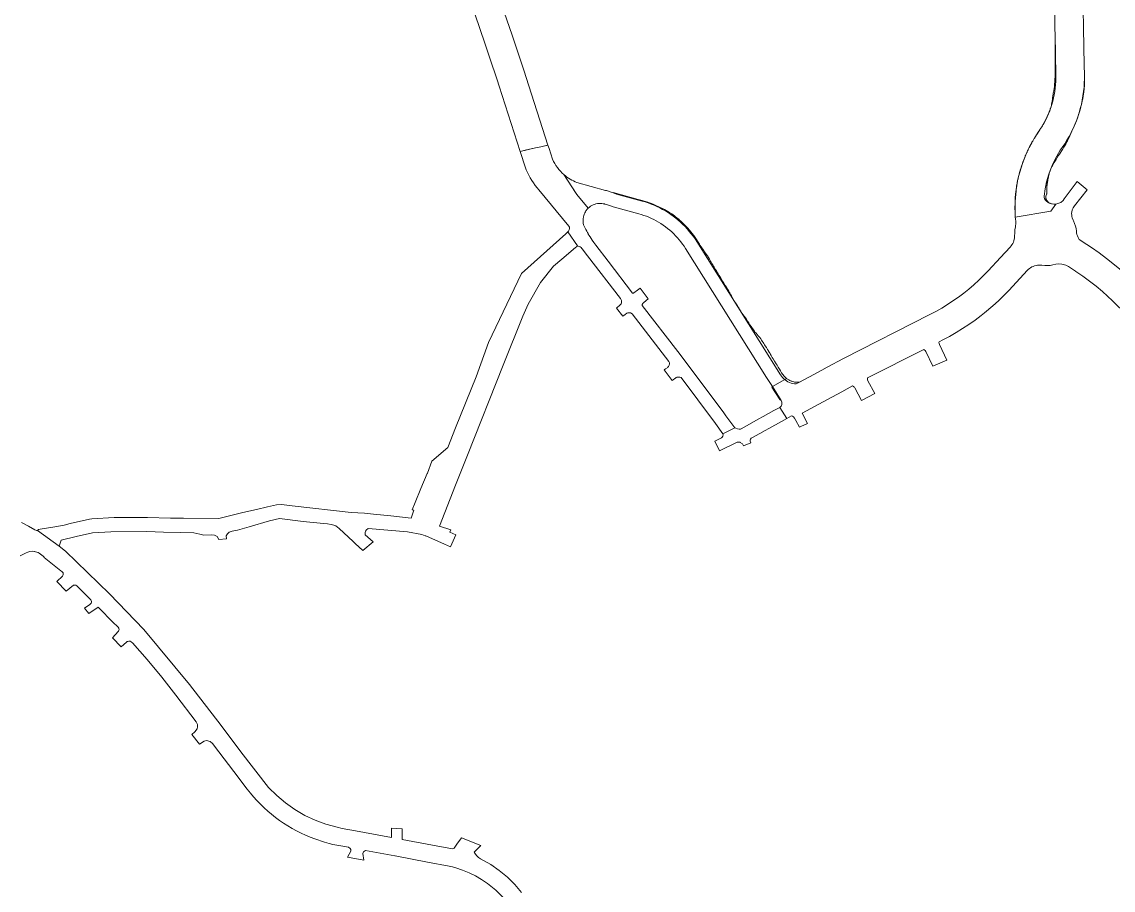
# Model space of a CAD drawing. Header units: inches. Extents: x 704148 to 723432, y 7075344 to 7101810.
# Drawn here: x 719600 to 720598, y 7084511 to 7085304 of the extents above; entities that cross this region are included whole.
import ezdxf

# ---------------------------------------------------------------- set-up
doc = ezdxf.new("R2010")
doc.units = ezdxf.units.IN
doc.header["$MEASUREMENT"] = 0
doc.layers.add('gisdb.gisadmin', color=7, linetype='Continuous', lineweight=9, true_color=0xccf5fc)

msp = doc.modelspace()

# ---------------------------------------------------------------- linework, layer by layer
at = {"layer": 'gisdb.gisadmin'}
for points in [[(720570.4107, 7085315.9208), (720570.7374, 7085299.1021), (720571.4064, 7085264.6587), (720571.5665, 7085256.4174), (720571.5672, 7085255.4948), (720571.5684, 7085255.4846), (720571.5743, 7085252.4762), (720571.4446, 7085248.5372), (720571.1777, 7085244.6051), (720570.7738, 7085240.6847), (720570.2335, 7085236.7807), (720569.5573, 7085232.898), (720568.7462, 7085229.0412), (720567.8011, 7085225.2151), (720566.7231, 7085221.4242), (720565.5135, 7085217.6732), (720564.1739, 7085213.9667), (720562.7059, 7085210.3092), (720561.1112, 7085206.7051), (720559.3918, 7085203.1587), (720557.5497, 7085199.6745), (720555.5873, 7085196.2567), (720553.5069, 7085192.9094), (720551.311, 7085189.6366), (720549.5429, 7085187.0067), (720547.8626, 7085184.3199), (720546.2718, 7085181.5791), (720544.7724, 7085178.7872), (720543.366, 7085175.9474), (720542.054, 7085173.0628), (720540.838, 7085170.1363), (720539.8376, 7085167.4852), (720539.7939, 7085167.3788), (720539.7764, 7085167.323), (720539.7192, 7085167.1714), (720538.6989, 7085164.1711), (720537.7782, 7085161.1388), (720536.958, 7085158.0778), (720536.2394, 7085154.9914), (720535.623, 7085151.8829), (720534.6666, 7085145.2166), (720534.683, 7085144.0693), (720535.1643, 7085142.5816), (720535.5294, 7085142.0309), (720535.5895, 7085141.9403), (720535.633, 7085141.8747), (720535.7419, 7085141.722), (720535.8559, 7085141.5732), (720535.9749, 7085141.4284), (720536.0988, 7085141.2877), (720536.3562, 7085141.0147), (720536.359, 7085141.012), (720536.7768, 7085140.5686), (720538.5233, 7085139.3107), (720540.2431, 7085138.4807), (720542.081, 7085137.9619), (720543.5046, 7085137.8183), (720543.5051, 7085137.8182), (720543.5053, 7085137.8182), (720544.4579, 7085137.8055), (720544.458, 7085137.8055), (720544.7573, 7085137.8277), (720545.4084, 7085137.8759), (720540.733, 7085131.4084), (720508.396, 7085126.059), (720508.2641, 7085128.4796), (720508.2152, 7085129.3771), (720508.1417, 7085138.4921), (720508.1877, 7085139.459), (720508.221, 7085140.1589), (720509.0642, 7085150.1091), (720509.1544, 7085150.8865), (720509.7721, 7085154.9871), (720510.5288, 7085159.0643), (720511.4237, 7085163.1135), (720512.4556, 7085167.1299), (720513.6234, 7085171.1089), (720514.9258, 7085175.0459), (720516.3612, 7085178.9364), (720517.9281, 7085182.7758), (720519.6245, 7085186.5598), (720521.4485, 7085190.2839), (720523.398, 7085193.9439), (720525.3834, 7085197.384), (720525.5404, 7085197.6471), (720525.9029, 7085198.2547), (720526.7859, 7085199.6827), (720527.664, 7085201.0538), (720527.6648, 7085201.0551), (720529.9765, 7085204.4972), (720530.7256, 7085205.6137), (720530.8698, 7085205.8247), (720530.9265, 7085205.9131), (720532.513, 7085208.3875), (720533.189, 7085209.5034), (720533.7002, 7085210.3741), (720533.8755, 7085210.6508), (720534.0387, 7085210.9084), (720534.2439, 7085211.2923), (720534.7797, 7085212.2255), (720536.1979, 7085214.908), (720537.5217, 7085217.6384), (720538.7495, 7085220.4132), (720539.8798, 7085223.2292), (720540.9111, 7085226.0829), (720541.8424, 7085228.9708), (720542.6723, 7085231.8894), (720543.4, 7085234.8352), (720544.0245, 7085237.8046), (720544.5451, 7085240.794), (720544.9611, 7085243.7997), (720545.2721, 7085246.8181), (720545.4776, 7085249.8454), (720545.5774, 7085252.8781), (720545.5714, 7085255.9125), (720538.8024, 7085604.4166)], [(720038.9209, 7085320.1617), (720048.4615, 7085292.3603), (720052.8427, 7085279.4019), (720059.4111, 7085259.3547), (720061.2843, 7085253.5623), (720081.2511, 7085191.7428), (720079.636, 7085191.3818), (720077.0826, 7085190.8111), (720074.7553, 7085190.2909), (720069.7788, 7085189.1786), (720061.5377, 7085187.3186), (720055.7792, 7085186.019), (720036.5457, 7085245.5627), (720034.6881, 7085251.3071), (720028.1735, 7085271.1903), (720023.8503, 7085283.9769), (720014.3241, 7085311.7367)], [(720610.1655, 7085037.0194), (720597.3311, 7085049.5441), (720588.1824, 7085057.8904), (720582.2814, 7085062.8089), (720576.2241, 7085067.5337), (720570.0168, 7085072.0596), (720563.6661, 7085076.382), (720563.6205, 7085076.3591), (720563.552, 7085076.4508), (720557.0938, 7085080.701), (720555.9324, 7085081.3936), (720554.7151, 7085081.9823), (720553.4511, 7085082.4627), (720550.8219, 7085083.0847), (720548.1246, 7085083.2408), (720545.4411, 7085082.926), (720542.8269, 7085082.2922), (720540.3317, 7085081.8741), (720537.8096, 7085081.6751), (720535.2798, 7085081.6967), (720532.7615, 7085081.9387), (720531.4155, 7085082.068), (720530.0633, 7085082.0795), (720528.7153, 7085081.9731), (720527.3817, 7085081.7497), (720526.0727, 7085081.4108), (720524.7981, 7085080.9592), (720523.5678, 7085080.3982), (720522.391, 7085079.7321), (720521.2768, 7085078.966), (720520.2336, 7085078.1057), (720519.2693, 7085077.1577), (720502.6465, 7085059.2521), (720497.8557, 7085054.2569), (720492.9051, 7085049.42), (720487.8, 7085044.7464), (720480.1786, 7085038.3415), (720477.1479, 7085035.9091), (720471.6121, 7085031.7547), (720465.9443, 7085027.7823), (720454.2366, 7085020.4002), (720448.2091, 7085016.9983), (720442.0742, 7085013.7941), (720438.6575, 7085012.0796), (720438.5724, 7085011.3876), (720438.6722, 7085010.3482), (720438.9776, 7085009.4875), (720445.9188, 7084995.3161), (720433.1194, 7084989.8477), (720426.5878, 7085003.183), (720426.01, 7085004.0528), (720425.2268, 7085004.7434), (720424.6652, 7085005.0584), (720373.2116, 7084978.999), (720373.1603, 7084977.956), (720373.2776, 7084977.2687), (720373.6235, 7084976.3894), (720379.8571, 7084964.7896), (720367.8774, 7084958.3518), (720361.6645, 7084969.913), (720361.2821, 7084970.4961), (720360.8044, 7084971.0039), (720360.4127, 7084971.3073), (720359.7006, 7084971.703), (720349.7749, 7084966.343), (720336.6386, 7084959.2494), (720313.6901, 7084946.8571), (720313.722, 7084946.7929), (720318.4811, 7084937.2199), (720318.481, 7084937.2199), (720312.349, 7084934.5577), (720311.0261, 7084933.9834), (720307.8363, 7084940.1525), (720306.7125, 7084942.326), (720305.7418, 7084943.4893), (720304.6652, 7084944.0536), (720303.7335, 7084944.2161), (720299.4238, 7084941.8395), (720299.4237, 7084941.8395), (720293.1339, 7084952.0942), (720293.1341, 7084952.0944), (720293.8574, 7084952.7048), (720294.2605, 7084953.1774), (720294.666, 7084953.8488), (720294.9487, 7084954.5805), (720295.1001, 7084955.3502), (720295.1155, 7084956.1343), (720295.1155, 7084956.1344), (720295.1155, 7084956.1347), (720294.9945, 7084956.9094), (720294.436, 7084958.2245), (720294.4359, 7084958.2248), (720294.4358, 7084958.2249), (720286.3897, 7084971.0283), (720297.7516, 7084977.411), (720297.9275, 7084977.2615), (720299.2082, 7084976.3529), (720300.5632, 7084975.5594), (720301.9823, 7084974.887), (720303.4546, 7084974.3408), (720304.9688, 7084973.9251), (720306.5135, 7084973.6429), (720308.077, 7084973.4964), (720310.9995, 7084975.0526), (720311.2089, 7084975.0659), (720324.2821, 7084982.1255), (720331.6017, 7084986.0781), (720336.5272, 7084988.7379), (720351.3448, 7084996.7395), (720430.4133, 7085037.0325), (720435.7994, 7085039.8456), (720441.0911, 7085042.8322), (720446.2831, 7085045.9892), (720451.3698, 7085049.3132), (720456.3457, 7085052.8007), (720461.2057, 7085056.4481), (720465.9447, 7085060.2514), (720470.5576, 7085064.2067), (720475.0395, 7085068.3097), (720479.3858, 7085072.5562), (720483.5918, 7085076.9417), (720494.8868, 7085089.1083), (720503.6776, 7085098.5775), (720504.5534, 7085099.6076), (720505.3362, 7085100.7102), (720506.0199, 7085101.8768), (720506.5993, 7085103.0986), (720507.0701, 7085104.3662), (720507.672, 7085107.0001), (720507.7986, 7085108.3464), (720507.8194, 7085111.9278), (720508.0404, 7085114.4481), (720508.4802, 7085116.9395), (720508.7153, 7085118.2711), (720508.8334, 7085119.6181), (720508.8337, 7085120.9703), (720508.7622, 7085121.9284), (720508.5483, 7085124.359), (720508.396, 7085126.059), (720540.733, 7085131.4084), (720545.4084, 7085137.8759), (720545.4084, 7085137.876), (720547.2728, 7085138.2633), (720548.1726, 7085138.5773), (720549.8732, 7085139.434), (720550.661, 7085139.9702), (720551.3992, 7085140.573), (720552.0819, 7085141.2378), (720553.1447, 7085142.5591), (720564.8057, 7085158.6654), (720573.9555, 7085150.764), (720562.4623, 7085136.3305), (720561.3069, 7085134.5869), (720560.4718, 7085132.6691), (720559.9825, 7085130.6354), (720559.8725, 7085129.5943), (720559.9262, 7085127.5032), (720560.0894, 7085126.4692), (720560.3421, 7085125.4533), (720561.1992, 7085123.3269), (720561.5315, 7085122.5986), (720562.6255, 7085120.0837), (720563.3488, 7085117.7963), (720563.8699, 7085115.4545), (720564.185, 7085113.0762), (720564.3798, 7085111.606), (720564.7019, 7085110.1583), (720565.149, 7085108.7443), (720565.7177, 7085107.3746), (720566.7718, 7085105.4526), (720573.6694, 7085100.9198), (720577.9449, 7085098.1102), (720584.9923, 7085093.3136), (720591.8805, 7085088.2912), (720605.1508, 7085077.59)], [(719600.0425, 7084846.843), (719606.4324, 7084843.5059), (719612.2836, 7084840.2296), (719613.6941, 7084839.5998), (719614.7508, 7084839.6475), (719634.4423, 7084825.2179), (719640.2824, 7084820.5318), (719680.622, 7084781.6404), (719711.9293, 7084749.1643), (719753.7467, 7084698.8993), (719782.4301, 7084661.1903), (719800.6837, 7084637.1929), (719825.9045, 7084604.7934), (719833.3064, 7084597.3288), (719841.3307, 7084590.5378), (719849.9164, 7084584.4719), (719858.998, 7084579.1775), (719868.5066, 7084574.6947), (719878.3696, 7084571.0576), (719888.5122, 7084568.2941), (719893.1424, 7084567.3421), (719905.3186, 7084565.0868), (719938.1544, 7084559.0047), (719938.18, 7084567.6097), (719947.97, 7084566.8242), (719947.9232, 7084557.1953), (719975.6003, 7084551.957), (719993.897, 7084548.6839), (719994.7263, 7084548.7898), (719995.3714, 7084549.2237), (719998.0843, 7084552.7676), (720002.1264, 7084558.5408), (720019.7998, 7084551.7628), (720013.9476, 7084545.6456), (720014.8885, 7084543.8264), (720016.131, 7084542.1981), (720017.6373, 7084540.8104), (720019.5695, 7084539.5991), (720028.8904, 7084534.3657), (720036.7525, 7084528.9398), (720044.1119, 7084522.8494), (720050.9123, 7084516.1407), (720057.1023, 7084508.8648)], [(720040.3295, 7084504.0017), (720033.4932, 7084510.8798), (720025.9812, 7084517.0128), (720020.6375, 7084520.6546), (720015.0548, 7084523.9184), (720009.2599, 7084526.7884), (720003.2805, 7084529.251), (719997.1451, 7084531.2945), (719994.0281, 7084532.1558), (719990.8832, 7084532.9089), (719971.1231, 7084536.525), (719941.4751, 7084542.2313), (719941.2903, 7084542.2691), (719914.5672, 7084546.9671), (719913.4971, 7084546.5937), (719912.6151, 7084545.7417), (719912.1688, 7084544.2115), (719913.0283, 7084538.293), (719898.0113, 7084541.0845), (719901.0084, 7084546.4618), (719901.0795, 7084547.8733), (719900.5024, 7084549.0616), (719898.8905, 7084550.0053), (719890.2283, 7084551.6097), (719884.746, 7084552.6175), (719881.2939, 7084553.5764), (719876.8812, 7084554.7832), (719868.1893, 7084557.6367), (719863.92, 7084559.2803), (719859.7081, 7084561.0661), (719855.5585, 7084562.992), (719851.4757, 7084565.0558), (719847.4643, 7084567.2554), (719843.529, 7084569.5881), (719839.674, 7084572.0513), (719835.9037, 7084574.6424), (719832.2223, 7084577.3584), (719828.6341, 7084580.1962), (719825.1429, 7084583.1526), (719821.7528, 7084586.2244), (719818.4675, 7084589.408), (719815.2908, 7084592.7), (719812.2261, 7084596.0965), (719809.277, 7084599.5939), (719806.4468, 7084603.1881), (719794.1302, 7084619.3802), (719780.4845, 7084637.3198), (719774.7028, 7084644.9144), (719772.4332, 7084646.8181), (719769.086, 7084647.5617), (719767.0523, 7084647.1657), (719762.8399, 7084644.2053), (719755.7877, 7084653.0304), (719758.6298, 7084655.3999), (719760.643, 7084658.2557), (719761.0432, 7084660.2607), (719760.8329, 7084662.3108), (719759.6798, 7084664.671), (719741.0121, 7084689.2128), (719728.2027, 7084705.5669), (719714.9353, 7084721.5518), (719701.4154, 7084736.9329), (719700.7448, 7084737.5957), (719700.1958, 7084737.9505), (719699.2781, 7084738.2913), (719698.3035, 7084738.383), (719697.3383, 7084738.2193), (719696.7328, 7084737.9731), (719696.1792, 7084737.6254), (719691.3015, 7084733.1891), (719683.3521, 7084741.3237), (719688.5363, 7084747.1765), (719688.8217, 7084747.5617), (719689.1141, 7084748.2173), (719689.2268, 7084748.9263), (719689.1522, 7084749.6403), (719688.8953, 7084750.3107), (719688.274, 7084751.0957), (719683.365, 7084756.1065), (719671.3744, 7084768.277), (719670.057, 7084769.5839), (719661.6711, 7084763.5967), (719657.6475, 7084768.453), (719662.6737, 7084771.8793), (719663.2577, 7084772.4011), (719663.6868, 7084773.0563), (719663.969, 7084774.0592), (719663.9756, 7084774.5821), (719663.7185, 7084775.5918), (719663.4628, 7084776.0479), (719663.4284, 7084776.1589), (719662.2517, 7084777.3262), (719650.5677, 7084788.916), (719649.7828, 7084789.4607), (719648.4751, 7084789.7091), (719647.4576, 7084789.4506), (719641.0419, 7084783.963), (719632.4876, 7084792.8269), (719637.5178, 7084797.7539), (719638.2378, 7084798.9631), (719638.1137, 7084800.8191), (719637.682, 7084801.4971), (719637.0323, 7084802.1314), (719636.0778, 7084802.5486), (719620.7576, 7084814.9005), (719620.6308, 7084815.16), (719620.0077, 7084816.0449), (719618.7496, 7084817.0866), (719616.2178, 7084818.7216), (719615.1614, 7084819.3265), (719614.0482, 7084819.8189), (719612.71, 7084820.2011), (719612.3163, 7084820.3136), (719612.0989, 7084820.3757), (719612.0512, 7084820.3463), (719610.0829, 7084820.5891), (719607.6602, 7084820.3838), (719605.7089, 7084819.8342), (719604.2341, 7084819.1578), (719598.9949, 7084816.3015)]]:
    msp.add_lwpolyline(points, dxfattribs=at)
for points in [[(720534.7797, 7085212.2255), (720534.2439, 7085211.2923), (720535.5196, 7085213.6799), (720536.1141, 7085214.8409), (720536.6908, 7085216.0108), (720537.6119, 7085217.9795), (720538.4823, 7085219.9709), (720539.0449, 7085221.3401), (720539.4593, 7085222.3885), (720539.7684, 7085223.2008), (720539.9199, 7085223.6081), (720540.2165, 7085224.4249), (720540.3617, 7085224.8344), (720540.5309, 7085225.2354), (720540.7486, 7085225.7389), (720541.0855, 7085226.8166), (720541.1001, 7085226.878), (720541.3556, 7085228.1645), (720541.4365, 7085228.5936), (720541.5916, 7085229.4523), (720541.7322, 7085230.3132), (720541.8051, 7085230.7421), (720541.9564, 7085231.5969), (720542.0987, 7085232.4525), (720542.232, 7085233.3088), (720542.2952, 7085233.7371), (720542.4714, 7085235.0229), (720542.6747, 7085236.7383), (720542.7199, 7085237.1673), (720542.8707, 7085238.0125), (720543.1237, 7085239.2751), (720543.2822, 7085240.119), (720543.5047, 7085241.3878), (720543.8344, 7085243.5101), (720544.0612, 7085245.2139), (720544.1622, 7085246.0677), (720544.2982, 7085247.3503), (720544.4833, 7085249.4928), (720544.5695, 7085250.7807), (720544.6553, 7085252.5002), (720544.6977, 7085253.7912), (720544.7076, 7085254.2218), (720544.7265, 7085255.9526), (720544.7251, 7085257.4529), (720544.7244, 7085258.9531), (720544.7243, 7085260.9535), (720544.7249, 7085262.4538), (720544.7266, 7085264.4542), (720544.7285, 7085265.9545), (720544.732, 7085267.955), (720544.7342, 7085268.9552), (720544.7392, 7085270.9557), (720544.7437, 7085272.4561), (720544.747, 7085273.4563), (720544.7544, 7085275.4568), (720544.7606, 7085276.9572), (720544.7674, 7085278.4576), (720544.7698, 7085278.9578), (720544.7747, 7085279.9581), (720544.78, 7085280.9584), (720544.7854, 7085281.9587), (720544.7909, 7085282.959), (720544.7964, 7085283.9592), (720544.8019, 7085284.9595), (720544.8046, 7085285.4597), (720544.8101, 7085286.46), (720544.8129, 7085286.9601), (720544.8184, 7085287.9604), (720544.8211, 7085288.4606), (720544.8238, 7085288.9607), (720544.8266, 7085289.4609), (720544.8293, 7085289.961), (720544.8321, 7085290.4612), (720544.8348, 7085290.9613), (720544.8376, 7085291.4615), (720544.8403, 7085291.9616), (720544.8458, 7085292.9619), (720544.8515, 7085292.9748), (720545.5714, 7085255.9125), (720545.5774, 7085252.8781), (720545.4776, 7085249.8454), (720545.2721, 7085246.8181), (720544.9611, 7085243.7997), (720544.5451, 7085240.794), (720544.0245, 7085237.8046), (720543.4, 7085234.8352), (720542.6723, 7085231.8894), (720541.8424, 7085228.9708), (720540.9111, 7085226.0829), (720539.8798, 7085223.2292), (720538.7495, 7085220.4132), (720537.5217, 7085217.6384), (720536.1979, 7085214.908)], [(720540.693, 7085169.5647), (720539.8376, 7085167.4852), (720540.838, 7085170.1363), (720542.054, 7085173.0628), (720543.366, 7085175.9474), (720544.7724, 7085178.7872), (720546.2718, 7085181.5791), (720547.8626, 7085184.3199), (720549.5429, 7085187.0067), (720551.311, 7085189.6366), (720553.5069, 7085192.9094), (720555.5873, 7085196.2567), (720557.5497, 7085199.6745), (720559.3918, 7085203.1587), (720561.1112, 7085206.7051), (720562.7059, 7085210.3092), (720564.1739, 7085213.9667), (720565.5135, 7085217.6732), (720566.7231, 7085221.4242), (720567.8011, 7085225.2151), (720568.7462, 7085229.0412), (720569.5573, 7085232.898), (720570.2335, 7085236.7807), (720570.7738, 7085240.6847), (720571.1777, 7085244.6051), (720571.4446, 7085248.5372), (720571.5743, 7085252.4762), (720571.5684, 7085255.4846), (720571.5838, 7085255.3514), (720571.6419, 7085253.0908), (720571.6508, 7085250.8285), (720571.5306, 7085246.3025), (720571.3609, 7085243.4756), (720570.958, 7085240.1015), (720570.4558, 7085236.7416), (720569.9617, 7085233.9547), (720569.6324, 7085232.289), (720569.1552, 7085230.0762), (720568.6346, 7085227.8736), (720568.3581, 7085226.7763), (720567.6197, 7085224.0459), (720566.8145, 7085221.3349), (720566.2994, 7085219.7183), (720565.9428, 7085218.645), (720565.1981, 7085216.5093), (720564.0027, 7085213.3347), (720562.9354, 7085210.7175), (720561.5703, 7085207.6131), (720560.3433, 7085205.0677), (720560.1134, 7085204.5512), (720559.6741, 7085203.5071), (720559.2348, 7085202.4613), (720558.784, 7085201.4195), (720558.3218, 7085200.382), (720557.8455, 7085199.3503), (720556.5806, 7085196.8055), (720556.055, 7085195.7964), (720555.5183, 7085194.7925), (720554.4326, 7085192.7876), (720553.8666, 7085191.7974), (720552.7053, 7085189.8318), (720551.4501, 7085187.779), (720550.2824, 7085185.9441), (720549.3521, 7085184.4742), (720548.6722, 7085183.3606), (720547.6996, 7085181.9129), (720546.2901, 7085179.7047), (720545.6084, 7085178.5843), (720544.4779, 7085176.7078), (720544.0374, 7085175.9491), (720543.3852, 7085174.8043), (720542.9564, 7085174.0366), (720542.326, 7085172.8766), (720541.9144, 7085172.0977), (720541.3117, 7085170.9204), (720540.9319, 7085170.1251)], [(720529.9765, 7085204.4972), (720527.6648, 7085201.0551), (720527.9932, 7085201.5678), (720528.6095, 7085202.5021), (720529.5497, 7085203.8931), (720530.7256, 7085205.6137)], [(720508.221, 7085140.1589), (720508.1877, 7085139.4591), (720508.1942, 7085139.9761), (720508.2046, 7085140.5359), (720508.2174, 7085141.0957), (720508.2326, 7085141.6555), (720508.2504, 7085142.2153), (720508.2706, 7085142.7751), (720508.2932, 7085143.3349), (720508.3183, 7085143.8946), (720508.3459, 7085144.4543), (720508.3751, 7085145.014), (720508.4238, 7085145.5722), (720508.4882, 7085146.1289), (720508.5549, 7085146.6852), (720508.6241, 7085147.2412), (720508.6957, 7085147.7969), (720508.7698, 7085148.3521), (720508.8462, 7085148.9069), (720508.9251, 7085149.4614), (720509.0064, 7085150.0154), (720509.09, 7085150.569), (720509.1761, 7085151.1222), (720509.2605, 7085151.6756), (720509.3256, 7085152.2316), (720509.3903, 7085152.7878), (720509.4577, 7085153.3438), (720509.5377, 7085153.898), (720509.6226, 7085154.4514), (720509.7033, 7085155.0056), (720509.7866, 7085155.5595), (720509.8726, 7085156.113), (720509.9613, 7085156.6661), (720510.0596, 7085157.2175), (720510.1658, 7085157.7675), (720510.2746, 7085158.317), (720510.4996, 7085159.4143), (720510.6158, 7085159.9622), (720510.7346, 7085160.5095), (720510.8559, 7085161.0563), (720510.9797, 7085161.6025), (720511.106, 7085162.1481), (720511.2348, 7085162.6932), (720511.3661, 7085163.2376), (720511.4999, 7085163.7814), (720511.6362, 7085164.3246), (720511.775, 7085164.8671), (720511.9162, 7085165.409), (720512.06, 7085165.9502), (720512.2062, 7085166.4908), (720512.3549, 7085167.0306), (720512.5061, 7085167.5698), (720512.6597, 7085168.1082), (720512.8158, 7085168.646), (720512.9744, 7085169.183), (720513.1354, 7085169.7193), (720513.2989, 7085170.2548), (720513.4648, 7085170.7895), (720513.6332, 7085171.3235), (720513.804, 7085171.8567), (720513.9773, 7085172.3891), (720514.153, 7085172.9206), (720514.3311, 7085173.4514), (720514.5116, 7085173.9814), (720514.6945, 7085174.5105), (720514.8798, 7085175.0388), (720515.0674, 7085175.5662), (720515.2574, 7085176.0928), (720515.4498, 7085176.6185), (720515.6446, 7085177.1433), (720515.8417, 7085177.6672), (720516.0412, 7085178.1903), (720516.243, 7085178.7124), (720516.4472, 7085179.2336), (720516.6537, 7085179.7538), (720516.8626, 7085180.2732), (720517.0738, 7085180.7915), (720517.2874, 7085181.3089), (720517.5033, 7085181.8254), (720517.7215, 7085182.3408), (720517.942, 7085182.8552), (720518.1648, 7085183.3687), (720518.39, 7085183.8811), (720518.6174, 7085184.3925), (720518.8472, 7085184.9029), (720519.0792, 7085185.4122), (720519.3136, 7085185.9205), (720519.5502, 7085186.4277), (720520.0303, 7085187.4389), (720520.5195, 7085188.4456), (720521.0178, 7085189.4479), (720521.2703, 7085189.9474), (720521.5251, 7085190.4457), (720521.7821, 7085190.9429), (720522.0414, 7085191.4388), (720522.3028, 7085191.9337), (720522.5666, 7085192.4273), (720522.8325, 7085192.9197), (720523.1006, 7085193.4109), (720523.371, 7085193.9009), (720523.6436, 7085194.3897), (720523.9184, 7085194.8773), (720524.28, 7085195.5068), (720524.7558, 7085196.3324), (720525.3834, 7085197.384), (720523.398, 7085193.9439), (720521.4485, 7085190.2839), (720519.6245, 7085186.5598), (720517.9281, 7085182.7758), (720516.3612, 7085178.9364), (720514.9258, 7085175.0459), (720513.6234, 7085171.1089), (720512.4556, 7085167.1299), (720511.4237, 7085163.1135), (720510.5288, 7085159.0643), (720509.7721, 7085154.9871), (720509.1544, 7085150.8865), (720509.0642, 7085150.1091)], [(720537.5473, 7085140.8504), (720538.5862, 7085139.3218), (720538.9541, 7085139.1028), (720538.5233, 7085139.3107), (720536.7768, 7085140.5686), (720536.359, 7085141.012), (720536.3562, 7085141.0147), (720536.0988, 7085141.2877), (720535.9749, 7085141.4284), (720535.8559, 7085141.5732), (720535.7419, 7085141.722), (720535.633, 7085141.8747), (720535.5895, 7085141.9403), (720535.5294, 7085142.0309), (720535.1643, 7085142.5816), (720534.683, 7085144.0693), (720534.6666, 7085145.2166), (720535.623, 7085151.8829), (720536.2394, 7085154.9914), (720536.958, 7085158.0778), (720537.7782, 7085161.1388), (720538.6989, 7085164.1711), (720539.7192, 7085167.1714), (720539.7764, 7085167.323), (720539.4179, 7085166.176), (720539.1915, 7085165.1431), (720538.9964, 7085164.2821), (720538.8091, 7085163.4202), (720538.6297, 7085162.5574), (720538.3738, 7085161.2622), (720538.1273, 7085159.9677), (720537.9737, 7085159.1036), (720537.8286, 7085158.2386), (720537.7592, 7085157.8058), (720537.692, 7085157.3729), (720537.6269, 7085156.9398), (720537.5639, 7085156.5066), (720537.5031, 7085156.0732), (720537.4444, 7085155.6397), (720537.3878, 7085155.2061), (720537.3334, 7085154.7725), (720537.2856, 7085154.3377), (720537.2413, 7085153.9026), (720537.1584, 7085153.0326), (720537.1199, 7085152.5977), (720537.0973, 7085152.1601), (720537.1307, 7085151.713), (720537.1659, 7085151.2665), (720537.2028, 7085150.8208), (720537.2415, 7085150.3759), (720537.2819, 7085149.9317), (720537.2924, 7085149.4933), (720537.2943, 7085149.0569), (720537.2987, 7085148.6208), (720537.3054, 7085148.185), (720537.2114, 7085147.764), (720537.0889, 7085147.3464), (720536.9639, 7085146.9286), (720536.8357, 7085146.5106), (720536.7033, 7085146.0924), (720536.4423, 7085145.2532), (720536.3383, 7085144.8297), (720536.2728, 7085144.4016), (720536.2471, 7085143.9695), (720536.2631, 7085143.5336), (720536.3239, 7085143.0942), (720536.4523, 7085142.6501), (720536.6299, 7085142.2036), (720536.8691, 7085141.7544), (720537.1694, 7085141.3034)], [(720140.8067, 7085148.1749), (720140.9268, 7085148.3997), (720163.812, 7085142.0066), (720166.2308, 7085141.3742), (720166.9028, 7085141.1983), (720167.2229, 7085141.1145), (720168.2666, 7085140.8297), (720169.3067, 7085140.5318), (720170.3432, 7085140.2208), (720172.4044, 7085139.56), (720173.9394, 7085139.0306), (720175.9705, 7085138.2798), (720177.9826, 7085137.4781), (720179.9745, 7085136.6261), (720182.4378, 7085135.4988), (720183.9101, 7085134.8072), (720185.8431, 7085133.8222), (720187.7634, 7085132.8091), (720189.1874, 7085132.0173), (720192.4618, 7085130.0775), (720194.3194, 7085128.9376), (720195.6424, 7085127.9794), (720196.4939, 7085127.2999), (720197.7534, 7085126.2602), (720198.6268, 7085125.6106), (720199.0617, 7085125.2831), (720199.928, 7085124.6226), (720200.7859, 7085123.9504), (720201.6189, 7085123.248), (720202.8268, 7085122.1471), (720203.9975, 7085121.0069), (720204.7584, 7085120.2274), (720206.2808, 7085118.6717), (720207.053, 7085117.9048), (720208.5711, 7085116.3436), (720209.3147, 7085115.5477), (720210.0281, 7085114.7248), (720210.3691, 7085114.2998), (720212.0811, 7085112.1841), (720213.1066, 7085110.9132), (720214.4359, 7085109.1881), (720215.7204, 7085107.4287), (720216.9421, 7085105.6247), (720217.894, 7085104.0567), (720218.5696, 7085102.9268), (720219.5975, 7085101.2106), (720219.8774, 7085100.796), (720220.1598, 7085100.3829), (720221.2902, 7085098.7311), (720222.4221, 7085097.0803), (720223.5557, 7085095.4306), (720224.407, 7085094.1939), (720225.2591, 7085092.9578), (720226.6814, 7085090.8989), (720226.9661, 7085090.4874), (720228.7937, 7085087.5021), (720229.8215, 7085085.7859), (720230.0675, 7085085.35), (720231.0314, 7085083.5936), (720231.803, 7085082.3068), (720232.573, 7085081.0191), (720233.0577, 7085080.1427), (720233.8196, 7085078.8498), (720234.3802, 7085078.0211), (720235.1903, 7085076.7586), (720235.6837, 7085075.8876), (720236.7193, 7085074.1762), (720237.2604, 7085073.3352), (720237.7934, 7085072.4891), (720238.3133, 7085071.6347), (720238.8314, 7085070.7792), (720240.1237, 7085068.6387), (720240.8971, 7085067.3532), (720241.9596, 7085065.6587), (720243.2831, 7085063.5377), (720244.3327, 7085061.8352), (720245.641, 7085059.7047), (720246.4075, 7085058.4148), (720247.126, 7085057.0947), (720247.3652, 7085056.6545), (720248.3735, 7085054.926), (720248.8583, 7085054.0496), (720249.5726, 7085052.7269), (720249.8104, 7085052.2858), (720250.2855, 7085051.4033), (720250.5515, 7085050.9799), (720251.8889, 7085048.8677), (720253.2371, 7085046.7623), (720254.0283, 7085045.4879), (720255.3407, 7085043.36), (720255.603, 7085042.9343), (720255.8655, 7085042.5087), (720256.1325, 7085042.086), (720256.6763, 7085041.2467), (720257.2018, 7085040.3958), (720257.462, 7085039.9688), (720258.2703, 7085038.7051), (720258.529, 7085038.2772), (720258.8039, 7085037.8594), (720259.4004, 7085037.0532), (720259.9962, 7085036.2465), (720260.2909, 7085035.8412), (720260.8641, 7085035.0203), (720261.7213, 7085033.7874), (720262.5752, 7085032.5525), (720263.4229, 7085031.3136), (720263.9822, 7085030.484), (720264.5139, 7085029.637), (720264.7793, 7085029.2133), (720265.5899, 7085027.9511), (720266.1587, 7085027.1275), (720266.748, 7085026.3168), (720267.0425, 7085025.9113), (720267.6308, 7085025.0999), (720268.5121, 7085023.8821), (720269.0633, 7085023.0475), (720269.5845, 7085022.1939), (720270.1056, 7085021.3403), (720270.3973, 7085020.9332), (720271.4166, 7085019.8021), (720272.4358, 7085018.671), (720273.455, 7085017.5399), (720274.775, 7085016.0073), (720275.6773, 7085014.8027), (720276.4872, 7085013.5401), (720277.0621, 7085012.7203), (720277.8568, 7085011.4481), (720278.4029, 7085010.6102), (720279.192, 7085009.3345), (720279.7131, 7085008.4809), (720279.996, 7085008.0681), (720280.5735, 7085007.25), (720280.8512, 7085006.834), (720281.6331, 7085005.5538), (720281.8938, 7085005.127), (720282.6757, 7085003.8468), (720282.9363, 7085003.4201), (720283.4576, 7085002.5666), (720284.2365, 7085001.2845), (720284.732, 7085000.4148), (720285.2212, 7084999.5411), (720286.2267, 7084997.8109), (720286.9948, 7084996.522), (720288.2929, 7084994.3851), (720289.8744, 7084991.8357), (720290.656, 7084990.5553), (720291.6982, 7084988.8481), (720292.7404, 7084987.1409), (720293.7826, 7084985.4337), (720294.8248, 7084983.7265), (720295.8952, 7084982.0371), (720297.1495, 7084980.4632), (720298.2313, 7084979.3714), (720298.6202, 7084979.0253), (720299.0238, 7084978.6884), (720299.4426, 7084978.361), (720297.7516, 7084977.411), (720296.7308, 7084978.2783), (720295.6273, 7084979.3955), (720294.6254, 7084980.6046), (720293.7327, 7084981.8964), (720217.2355, 7085103.6228), (720215.6565, 7085106.0435), (720213.9966, 7085108.4095), (720212.2577, 7085110.718), (720210.4418, 7085112.9664), (720208.551, 7085115.1522), (720206.5873, 7085117.2728), (720204.5531, 7085119.3258), (720202.4506, 7085121.3089), (720200.2824, 7085123.2199), (720198.0508, 7085125.0564), (720195.7584, 7085126.8165), (720193.4078, 7085128.498), (720191.0017, 7085130.0992), (720188.5429, 7085131.6181), (720186.0341, 7085133.0531), (720183.4783, 7085134.4025), (720180.8784, 7085135.6647), (720178.2372, 7085136.8383), (720175.5579, 7085137.9219), (720172.8435, 7085138.9144), (720170.0972, 7085139.8146), (720167.3219, 7085140.6215), (720143.8774, 7085147.0099)], [(720508.2152, 7085129.3771), (720508.2641, 7085128.4796), (720508.396, 7085126.059), (720508.2159, 7085129.1134), (720508.1703, 7085130.1997), (720508.0869, 7085134.3456), (720508.0865, 7085134.4142), (720508.0882, 7085134.5391), (720508.1417, 7085138.4921)], [(720539.8124, 7085138.6886), (720541.6207, 7085138.0919), (720540.2431, 7085138.4807)], [(720541.6207, 7085138.0919), (720543.5046, 7085137.8183), (720542.081, 7085137.9619)], [(719614.7508, 7084839.6475), (719615.69, 7084840.58), (719617.22, 7084840.72), (719630.396, 7084843.0256), (719638.9836, 7084844.5282), (719644.5649, 7084845.9317), (719662.0981, 7084849.9218), (719664.2005, 7084850.2114), (719684.6624, 7084851.3784), (719699.2557, 7084851.3488), (719714.4279, 7084851.5291), (719715.3103, 7084851.5103), (719736.207, 7084850.7643), (719748.1889, 7084850.797), (719780.48, 7084850.64), (719786.39, 7084851.96), (719802.38, 7084855.95), (719814.91, 7084858.89), (719824.9963, 7084861.1006), (719832.9841, 7084863.0169), (719837.6729, 7084863.2562), (719847.3945, 7084861.9513), (719901.34, 7084855.98), (719913.49, 7084855.29), (719921.94, 7084854.52), (719937.62, 7084853.08), (719956.204, 7084850.7685), (719958.63, 7084858.12), (719957.27, 7084858.59), (719959.8742, 7084865.187), (719964.94, 7084878.02), (719970.9209, 7084891.7093), (719971.0502, 7084892.0212), (719974.97, 7084902.93), (719989.59, 7084915.37), (719996.85, 7084933.33), (720015.77, 7084980.1), (720027, 7085011.32), (720057.14, 7085074.5), (720097.5866, 7085110.8243), (720099.4235, 7085112.474), (720108.1423, 7085099.6125), (720108.1911, 7085099.6489), (720108.1437, 7085099.6088), (720107.1954, 7085098.8079), (720106.3022, 7085098.0534), (720093.8017, 7085087.4954), (720086.42, 7085081.26), (720074.35, 7085066.26), (720063.19, 7085046.4), (720058.3082, 7085035.3693), (720058.28, 7085035.3), (720040.42, 7084990.78), (720007.62, 7084908.29), (719996.85, 7084881.14), (719982.06, 7084843.51), (719992.38, 7084840.21), (719991.58, 7084838.16), (719997.19, 7084835.66), (719992.2926, 7084824.5875), (719986.738, 7084827.0155), (719969.48, 7084834.56), (719969.1219, 7084834.7051), (719966, 7084835.97), (719952.9, 7084838.36), (719916.95, 7084841.4), (719915.41, 7084840.16), (719914.54, 7084839.04), (719914.1, 7084837.67), (719914.05, 7084835.72), (719921.46, 7084829.33), (719912.16, 7084821.17), (719904.9616, 7084827.6541), (719903.14, 7084829.39), (719890.43, 7084841.5), (719887.44, 7084843.68), (719885.59, 7084844.41), (719883.23, 7084845.01), (719879.87, 7084845.56), (719873.13, 7084846.18), (719857.5, 7084847.68), (719835.97, 7084850.57), (719826.8602, 7084848.3846), (719808.2332, 7084842.9112), (719797.5204, 7084839.7634), (719792.7231, 7084838.8596), (719789.9421, 7084838.0253), (719788.4126, 7084836.6348), (719787.1611, 7084834.8271), (719787.519, 7084831.7886), (719780.4449, 7084831.3648), (719778.818, 7084834.1319), (719776.5932, 7084835.3833), (719773.3951, 7084835.5224), (719766.84, 7084835.31), (719762.99, 7084836.21), (719757.44, 7084837.51), (719744.95, 7084837.83), (719729.81, 7084838.06), (719714.58, 7084838.73), (719681.76, 7084838.34), (719664.89, 7084837.43), (719650.08, 7084834.12), (719636.32, 7084830.66), (719634.4423, 7084825.2179)], [(720309.1183, 7084974.993), (720310.0578, 7084974.9929), (720310.9995, 7084975.0526), (720308.077, 7084973.4964), (720306.5135, 7084973.6429), (720304.9688, 7084973.9251), (720303.4546, 7084974.3408), (720301.9823, 7084974.887), (720300.5632, 7084975.5594), (720299.2082, 7084976.3529), (720297.9275, 7084977.2615), (720297.7516, 7084977.411), (720299.4426, 7084978.361), (720299.6202, 7084978.2101), (720300.3279, 7084977.7363), (720300.7958, 7084977.4398), (720301.2815, 7084977.1545), (720302.3103, 7084976.62), (720303.424, 7084976.1388), (720304.0166, 7084975.9207), (720304.6359, 7084975.7193), (720305.9655, 7084975.3738), (720306.6832, 7084975.2343), (720308.2513, 7084975.0387)], [(720286.3897, 7084971.0283), (720294.4358, 7084958.2249), (720293.1789, 7084959.3954), (720285.7153, 7084970.6494)], [(720293.1338, 7084952.0941), (720293.1339, 7084952.0942), (720299.4237, 7084941.8395), (720299.4238, 7084941.8395), (720294.6836, 7084939.2257), (720283.0903, 7084932.8327), (720279.7371, 7084930.9837), (720274.7452, 7084928.231), (720267.6732, 7084924.3312), (720267.1103, 7084923.988), (720266.4505, 7084923.1622), (720266.1129, 7084922.1606), (720266.1378, 7084921.1225), (720266.661, 7084919.713), (720266.6611, 7084919.7126), (720260.045, 7084916.995), (720259.0788, 7084918.6983), (720256.9868, 7084920.125), (720256.9406, 7084920.1566), (720254.7914, 7084920.4126), (720254.0916, 7084920.2484), (720253.5206, 7084920.1144), (720237.922, 7084912.4262), (720233.6217, 7084921.1209), (720233.6218, 7084921.1209), (720235.4394, 7084922.0199), (720239.7457, 7084924.1497), (720240.4519, 7084924.7525), (720241.0347, 7084925.7818), (720241.2303, 7084926.9484), (720241.0309, 7084928.0266), (720251.9052, 7084933.4999), (720252.9896, 7084932.944), (720254.5431, 7084932.4648), (720256.1474, 7084932.2638), (720256.5629, 7084932.283), (720257.3049, 7084932.3173), (720261.0481, 7084934.3815), (720273.3456, 7084941.1627), (720277.8389, 7084943.6405), (720287.8031, 7084949.1351), (720287.8087, 7084949.1382)]]:
    msp.add_lwpolyline(points, close=True, dxfattribs=at)
for points in [[(720055.7792, 7085186.019), (720069.7788, 7085189.1786), (720074.7553, 7085190.2909), (720081.2511, 7085191.7428), (720082.2445, 7085188.667), (720085.3779, 7085178.9657, 0.11200315), (720095.8425, 7085164.7673), (720106.3863, 7085148.4093), (720107.5876, 7085146.5456), (720118.0765, 7085134.1381), (720117.142, 7085133.1567), (720116.2965, 7085132.0973), (720115.8721, 7085131.5656), (720115.5465, 7085130.9683), (720115.4502, 7085130.7917), (720114.8978, 7085129.7781), (720114.5722, 7085129.1809), (720114.3552, 7085128.5361), (720113.923, 7085127.2514), (720113.7061, 7085126.6067), (720113.6045, 7085125.9343), (720113.4018, 7085124.5939), (720113.3001, 7085123.9212), (720113.3168, 7085123.2413), (720113.3474, 7085121.9931), (720113.35, 7085121.886), (720113.3667, 7085121.206), (720113.5013, 7085120.5389), (720113.8482, 7085118.8186), (720115.2239, 7085115.9175), (720115.8423, 7085114.7173), (720116.3485, 7085113.7171), (720116.4909, 7085113.4581), (720116.6333, 7085113.1817), (720117.3332, 7085111.9264), (720117.8899, 7085110.9142), (720118.0119, 7085110.7092), (720118.132, 7085110.4938), (720118.9273, 7085109.1716), (720119.5262, 7085108.1657), (720119.6229, 7085108.0153), (720119.7183, 7085107.8566), (720120.6402, 7085106.4323), (720121.2557, 7085105.4747), (720121.3234, 7085105.3768), (720121.3905, 7085105.2731), (720122.5063, 7085103.6678), (720123.0761, 7085102.8445), (720123.1124, 7085102.7957), (720123.1469, 7085102.746), (720124.9636, 7085100.3074), (720124.9855, 7085100.2781), (720136.2885, 7085085.6159), (720158.6625, 7085056.5925), (720158.9749, 7085056.6009), (720159.6049, 7085056.5628), (720159.8359, 7085056.7302), (720163.0942, 7085059.0921), (720165.5668, 7085060.8845), (720172.9349, 7085051.2686), (720168.8526, 7085048.0048), (720168.419, 7085047.6581), (720167.987, 7085047.3127), (720167.9016, 7085047.1196), (720167.4741, 7085046.1529), (720167.1957, 7085045.5234), (720167.4127, 7085045.242), (720167.4365, 7085045.2112), (720199.9531, 7085003.031), (720241.2894, 7084947.889), (720243.9091, 7084944.3381), (720251.9052, 7084933.4999), (720241.0309, 7084928.0266), (720234.2528, 7084937.2139), (720218.0935, 7084959.1166), (720203.0178, 7084979.2838), (720201.9075, 7084979.6532), (720201.6624, 7084979.6895), (720200.9299, 7084979.7977), (720199.9421, 7084979.7702), (720198.974, 7084979.5716), (720198.2854, 7084979.299), (720198.0917, 7084979.2223), (720194.915, 7084976.766), (720193.0851, 7084979.1802), (720187.6033, 7084986.4121), (720188.8025, 7084987.2786), (720190.7002, 7084988.65), (720190.8254, 7084988.7405), (720191.5037, 7084989.5099), (720192.0287, 7084990.5678), (720192.1067, 7084990.9547), (720192.262, 7084991.7255), (720192.2126, 7084992.5103), (720192.1878, 7084992.9042), (720191.8621, 7084993.8718), (720158.0674, 7085037.7099), (720156.6781, 7085038.3653), (720156.2915, 7085038.4353), (720155.5212, 7085038.5747), (720154.3496, 7085038.4775), (720153.2152, 7085038.0705), (720151.8115, 7085037.0284), (720149.6637, 7085035.4338), (720143.8374, 7085042.7803), (720147.2706, 7085045.6785), (720147.8795, 7085046.4654), (720148.0287, 7085046.8215), (720148.3259, 7085047.5309), (720148.4294, 7085048.293), (720148.4813, 7085048.6755), (720148.3352, 7085049.8214), (720147.8873, 7085050.9153), (720147.4825, 7085051.4404), (720117.4008, 7085090.462), (720117.366, 7085090.5073), (720112.4621, 7085097.0711), (720112.2383, 7085097.3841), (720111.6149, 7085098.068), (720110.7844, 7085098.7086), (720109.8553, 7085099.1953), (720108.8557, 7085099.5132), (720108.1437, 7085099.6088), (720108.1912, 7085099.6488), (720108.1425, 7085099.6126), (720099.4235, 7085112.474), (720099.4217, 7085112.4767), (720100.0999, 7085113.2459), (720100.6249, 7085114.3039), (720100.8583, 7085115.4615), (720100.7841, 7085116.6403), (720100.4583, 7085117.6079), (720073.0311, 7085150.7801, -0.08598725), (720061.367, 7085169.1452, -0.00772848), (720060.6385, 7085170.9753)], [(720095.8425, 7085164.7673, 0.08722542), (720107.6919, 7085157.6873), (720120.68, 7085154.059), (720133.8698, 7085150.3744), (720134.6069, 7085150.1685), (720140.8067, 7085148.1749), (720143.8774, 7085147.0099), (720167.3219, 7085140.6215), (720170.0972, 7085139.8146), (720172.8435, 7085138.9144), (720175.5579, 7085137.9219), (720178.2372, 7085136.8383), (720180.8784, 7085135.6647), (720183.4783, 7085134.4025), (720186.0341, 7085133.0531), (720188.5429, 7085131.6181), (720191.0017, 7085130.0992), (720193.4078, 7085128.498), (720195.7584, 7085126.8165), (720198.0508, 7085125.0564), (720200.2824, 7085123.2199), (720202.4506, 7085121.3089), (720204.5531, 7085119.3258), (720206.5873, 7085117.2728), (720208.551, 7085115.1522), (720210.4418, 7085112.9664), (720212.2577, 7085110.718), (720213.9966, 7085108.4095), (720215.6565, 7085106.0435), (720217.2355, 7085103.6228), (720293.7327, 7084981.8964), (720294.6254, 7084980.6046), (720295.6273, 7084979.3955), (720296.7308, 7084978.2783), (720297.7516, 7084977.411), (720286.3897, 7084971.0283), (720283.9888, 7084974.8487), (720281.1153, 7084979.4212), (720207.0752, 7085097.2378), (720205.7178, 7085099.3187), (720204.2909, 7085101.3526), (720202.7961, 7085103.3371), (720201.2351, 7085105.27), (720199.6096, 7085107.149), (720197.9215, 7085108.972), (720196.1728, 7085110.7368), (720194.3654, 7085112.4416), (720192.5015, 7085114.0843), (720190.5831, 7085115.6631), (720188.6124, 7085117.1761), (720186.5917, 7085118.6217), (720184.5234, 7085119.9982), (720182.4096, 7085121.3039), (720180.253, 7085122.5375), (720178.0559, 7085123.6974), (720175.8208, 7085124.7825), (720173.5504, 7085125.7914), (720171.2471, 7085126.723), (720168.9137, 7085127.5762), (720166.5528, 7085128.35), (720164.1671, 7085129.0436), (720140.7225, 7085135.432), (720140.3346, 7085135.5387), (720135.6674, 7085137.056), (720133.1582, 7085137.8717), (720132.8509, 7085137.9716), (720132.4713, 7085138.095), (720131.8407, 7085138.1903), (720131.5811, 7085138.2296), (720130.5006, 7085138.3929), (720129.8279, 7085138.4946), (720129.1479, 7085138.4779), (720128.2836, 7085138.4568), (720127.7926, 7085138.4447), (720127.1127, 7085138.428), (720126.4458, 7085138.2935), (720125.1172, 7085138.0255), (720124.4504, 7085137.891), (720123.8169, 7085137.6427), (720122.555, 7085137.148), (720121.9217, 7085136.8998), (720121.3413, 7085136.5455), (720120.1841, 7085135.839), (720119.6036, 7085135.4846), (720119.0933, 7085135.0347), (720118.077, 7085134.1386), (720118.0752, 7085134.1411), (720107.5876, 7085146.5456)]]:
    msp.add_lwpolyline(points, format="xyb", close=True, dxfattribs=at)

doc.saveas('drawing.dxf')
